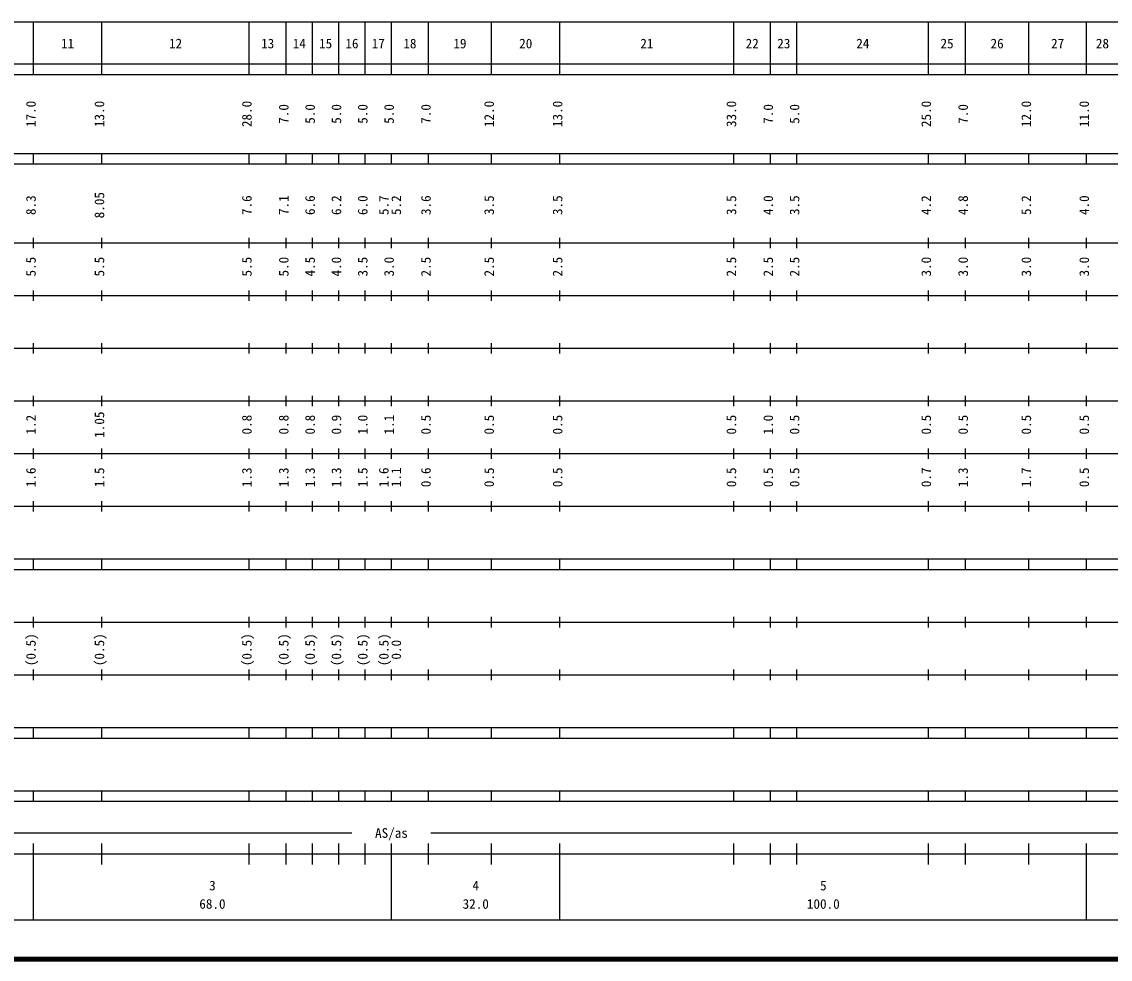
# Model space of a CAD drawing. Units: millimetres on the paper, enlarged 1000 times. Extents: x 40000 to 680000, y 20000 to 380000.
# Drawn here: x 265800 to 472481, y 20000 to 198000 of the extents above; entities that cross this region are included whole.
import ezdxf
from ezdxf.enums import TextEntityAlignment as Align

# ---------------------------------------------------------------- set-up
doc = ezdxf.new("R2010")
doc.units = ezdxf.units.MM
doc.header["$LTSCALE"] = 1000
doc.layers.add('M-TTL', color=2, linetype='Continuous', lineweight=140)
doc.layers.add('M-TTL-BAND', color=7, linetype='Continuous', lineweight=25)
doc.styles.add('ＭＳ ゴシック', font='')
doc.styles.get('ＭＳ ゴシック').set_extended_font_data('MS Gothic')

msp = doc.modelspace()

# ---------------------------------------------------------------- linework, layer by layer
at = {"layer": 'M-TTL'}
msp.add_line((40000, 20000), (680000, 20000), dxfattribs=at)
at = {"layer": 'M-TTL-BAND'}
for p, q in [((68000, 198000), (579000, 198000)), ((268000, 188000), (268000, 198000)), ((281000, 188000), (281000, 198000)), ((309000, 188000), (309000, 198000)), ((316000, 188000), (316000, 198000)), ((321000, 188000), (321000, 198000)), ((326000, 188000), (326000, 198000)), ((331000, 188000), (331000, 198000)), ((336000, 188000), (336000, 198000)), ((343000, 188000), (343000, 198000)), ((355000, 188000), (355000, 198000)), ((368000, 188000), (368000, 198000)), ((401000, 188000), (401000, 198000)), ((408000, 188000), (408000, 198000)), ((413000, 188000), (413000, 198000)), ((438000, 188000), (438000, 198000)), ((445000, 188000), (445000, 198000)), ((457000, 188000), (457000, 198000)), ((468000, 188000), (468000, 198000)), ((40000, 190000), (579000, 190000)), ((40000, 188000), (579000, 188000)), ((40000, 173000), (579000, 173000)), ((268000, 171000), (268000, 173000)), ((281000, 171000), (281000, 173000)), ((309000, 171000), (309000, 173000)), ((316000, 171000), (316000, 173000)), ((321000, 171000), (321000, 173000)), ((326000, 171000), (326000, 173000)), ((331000, 171000), (331000, 173000)), ((336000, 171000), (336000, 173000)), ((343000, 171000), (343000, 173000)), ((355000, 171000), (355000, 173000)), ((368000, 171000), (368000, 173000)), ((401000, 171000), (401000, 173000)), ((408000, 171000), (408000, 173000)), ((413000, 171000), (413000, 173000)), ((438000, 171000), (438000, 173000)), ((445000, 171000), (445000, 173000)), ((457000, 171000), (457000, 173000)), ((468000, 171000), (468000, 173000)), ((40000, 171000), (579000, 171000)), ((40000, 156000), (579000, 156000)), ((268000, 155000), (268000, 157000)), ((281000, 155000), (281000, 157000)), ((309000, 155000), (309000, 157000)), ((316000, 155000), (316000, 157000)), ((321000, 155000), (321000, 157000)), ((326000, 155000), (326000, 157000)), ((331000, 155000), (331000, 157000)), ((336000, 155000), (336000, 157000)), ((343000, 155000), (343000, 157000)), ((355000, 155000), (355000, 157000)), ((368000, 155000), (368000, 157000)), ((401000, 155000), (401000, 157000)), ((408000, 155000), (408000, 157000)), ((413000, 155000), (413000, 157000)), ((438000, 155000), (438000, 157000)), ((445000, 155000), (445000, 157000)), ((457000, 155000), (457000, 157000)), ((468000, 155000), (468000, 157000)), ((268000, 145000), (268000, 147000)), ((281000, 145000), (281000, 147000)), ((309000, 145000), (309000, 147000)), ((316000, 145000), (316000, 147000)), ((321000, 145000), (321000, 147000)), ((326000, 145000), (326000, 147000)), ((331000, 145000), (331000, 147000)), ((336000, 145000), (336000, 147000)), ((343000, 145000), (343000, 147000)), ((355000, 145000), (355000, 147000)), ((368000, 145000), (368000, 147000)), ((401000, 145000), (401000, 147000)), ((408000, 145000), (408000, 147000)), ((413000, 145000), (413000, 147000)), ((438000, 145000), (438000, 147000)), ((445000, 145000), (445000, 147000)), ((457000, 145000), (457000, 147000)), ((468000, 145000), (468000, 147000)), ((46000, 146000), (579000, 146000)), ((268000, 135000), (268000, 137000)), ((281000, 135000), (281000, 137000)), ((309000, 135000), (309000, 137000)), ((316000, 135000), (316000, 137000)), ((321000, 135000), (321000, 137000)), ((326000, 135000), (326000, 137000)), ((331000, 135000), (331000, 137000)), ((336000, 135000), (336000, 137000)), ((343000, 135000), (343000, 137000)), ((355000, 135000), (355000, 137000)), ((368000, 135000), (368000, 137000)), ((401000, 135000), (401000, 137000)), ((408000, 135000), (408000, 137000)), ((413000, 135000), (413000, 137000)), ((438000, 135000), (438000, 137000)), ((445000, 135000), (445000, 137000)), ((457000, 135000), (457000, 137000)), ((468000, 135000), (468000, 137000)), ((52000, 136000), (579000, 136000)), ((268000, 125000), (268000, 127000)), ((281000, 125000), (281000, 127000)), ((309000, 125000), (309000, 127000)), ((316000, 125000), (316000, 127000)), ((321000, 125000), (321000, 127000)), ((326000, 125000), (326000, 127000)), ((331000, 125000), (331000, 127000)), ((336000, 125000), (336000, 127000)), ((343000, 125000), (343000, 127000)), ((355000, 125000), (355000, 127000)), ((368000, 125000), (368000, 127000)), ((401000, 125000), (401000, 127000)), ((408000, 125000), (408000, 127000)), ((413000, 125000), (413000, 127000)), ((438000, 125000), (438000, 127000)), ((445000, 125000), (445000, 127000)), ((457000, 125000), (457000, 127000)), ((468000, 125000), (468000, 127000)), ((46000, 126000), (579000, 126000)), ((52000, 116000), (579000, 116000)), ((268000, 115000), (268000, 117000)), ((281000, 115000), (281000, 117000)), ((309000, 115000), (309000, 117000)), ((316000, 115000), (316000, 117000)), ((321000, 115000), (321000, 117000)), ((326000, 115000), (326000, 117000)), ((331000, 115000), (331000, 117000)), ((336000, 115000), (336000, 117000)), ((343000, 115000), (343000, 117000)), ((355000, 115000), (355000, 117000)), ((368000, 115000), (368000, 117000)), ((401000, 115000), (401000, 117000)), ((408000, 115000), (408000, 117000)), ((413000, 115000), (413000, 117000)), ((438000, 115000), (438000, 117000)), ((445000, 115000), (445000, 117000)), ((457000, 115000), (457000, 117000)), ((468000, 115000), (468000, 117000)), ((46000, 106000), (579000, 106000)), ((268000, 105000), (268000, 107000)), ((281000, 105000), (281000, 107000)), ((309000, 105000), (309000, 107000)), ((316000, 105000), (316000, 107000)), ((321000, 105000), (321000, 107000)), ((326000, 105000), (326000, 107000)), ((331000, 105000), (331000, 107000)), ((336000, 105000), (336000, 107000)), ((343000, 105000), (343000, 107000)), ((355000, 105000), (355000, 107000)), ((368000, 105000), (368000, 107000)), ((401000, 105000), (401000, 107000)), ((408000, 105000), (408000, 107000)), ((413000, 105000), (413000, 107000)), ((438000, 105000), (438000, 107000)), ((445000, 105000), (445000, 107000)), ((457000, 105000), (457000, 107000)), ((468000, 105000), (468000, 107000)), ((40000, 96000), (579000, 96000)), ((268000, 94000), (268000, 96000)), ((281000, 94000), (281000, 96000)), ((309000, 94000), (309000, 96000)), ((316000, 94000), (316000, 96000)), ((321000, 94000), (321000, 96000)), ((326000, 94000), (326000, 96000)), ((331000, 94000), (331000, 96000)), ((336000, 94000), (336000, 96000)), ((343000, 94000), (343000, 96000)), ((355000, 94000), (355000, 96000)), ((368000, 94000), (368000, 96000)), ((401000, 94000), (401000, 96000)), ((408000, 94000), (408000, 96000)), ((413000, 94000), (413000, 96000)), ((438000, 94000), (438000, 96000)), ((445000, 94000), (445000, 96000)), ((457000, 94000), (457000, 96000)), ((468000, 94000), (468000, 96000)), ((40000, 94000), (579000, 94000)), ((268000, 83000), (268000, 85000)), ((281000, 83000), (281000, 85000)), ((309000, 83000), (309000, 85000)), ((316000, 83000), (316000, 85000)), ((321000, 83000), (321000, 85000)), ((326000, 83000), (326000, 85000)), ((331000, 83000), (331000, 85000)), ((336000, 83000), (336000, 85000)), ((343000, 83000), (343000, 85000)), ((355000, 83000), (355000, 85000)), ((368000, 83000), (368000, 85000)), ((401000, 83000), (401000, 85000)), ((408000, 83000), (408000, 85000)), ((413000, 83000), (413000, 85000)), ((438000, 83000), (438000, 85000)), ((445000, 83000), (445000, 85000)), ((457000, 83000), (457000, 85000)), ((468000, 83000), (468000, 85000)), ((49000, 84000), (579000, 84000)), ((268000, 73000), (268000, 75000)), ((281000, 73000), (281000, 75000)), ((309000, 73000), (309000, 75000)), ((316000, 73000), (316000, 75000)), ((321000, 73000), (321000, 75000)), ((326000, 73000), (326000, 75000)), ((331000, 73000), (331000, 75000)), ((336000, 73000), (336000, 75000)), ((343000, 73000), (343000, 75000)), ((355000, 73000), (355000, 75000)), ((368000, 73000), (368000, 75000)), ((401000, 73000), (401000, 75000)), ((408000, 73000), (408000, 75000)), ((413000, 73000), (413000, 75000)), ((438000, 73000), (438000, 75000)), ((445000, 73000), (445000, 75000)), ((457000, 73000), (457000, 75000)), ((468000, 73000), (468000, 75000)), ((40000, 74000), (579000, 74000)), ((40000, 64000), (579000, 64000)), ((268000, 62000), (268000, 64000)), ((281000, 62000), (281000, 64000)), ((309000, 62000), (309000, 64000)), ((316000, 62000), (316000, 64000)), ((321000, 62000), (321000, 64000)), ((326000, 62000), (326000, 64000)), ((331000, 62000), (331000, 64000)), ((336000, 62000), (336000, 64000)), ((343000, 62000), (343000, 64000)), ((355000, 62000), (355000, 64000)), ((368000, 62000), (368000, 64000)), ((401000, 62000), (401000, 64000)), ((408000, 62000), (408000, 64000)), ((413000, 62000), (413000, 64000)), ((438000, 62000), (438000, 64000)), ((445000, 62000), (445000, 64000)), ((457000, 62000), (457000, 64000)), ((468000, 62000), (468000, 64000)), ((40000, 62000), (579000, 62000)), ((40000, 52000), (579000, 52000)), ((268000, 50000), (268000, 52000)), ((281000, 50000), (281000, 52000)), ((309000, 50000), (309000, 52000)), ((316000, 50000), (316000, 52000)), ((321000, 50000), (321000, 52000)), ((326000, 50000), (326000, 52000)), ((331000, 50000), (331000, 52000)), ((336000, 50000), (336000, 52000)), ((343000, 50000), (343000, 52000)), ((355000, 50000), (355000, 52000)), ((368000, 50000), (368000, 52000)), ((401000, 50000), (401000, 52000)), ((408000, 50000), (408000, 52000)), ((413000, 50000), (413000, 52000)), ((438000, 50000), (438000, 52000)), ((445000, 50000), (445000, 52000)), ((457000, 50000), (457000, 52000)), ((468000, 50000), (468000, 52000)), ((40000, 50000), (579000, 50000)), ((71000, 44000), (328500, 44000)), ((343500, 44000), (565000, 44000)), ((268000, 27500), (268000, 42000)), ((281000, 38000), (281000, 42000)), ((309000, 38000), (309000, 42000)), ((316000, 38000), (316000, 42000)), ((321000, 38000), (321000, 42000)), ((326000, 38000), (326000, 42000)), ((331000, 38000), (331000, 42000)), ((336000, 27500), (336000, 42000)), ((343000, 38000), (343000, 42000)), ((355000, 38000), (355000, 42000)), ((368000, 27500), (368000, 42000)), ((401000, 38000), (401000, 42000)), ((408000, 38000), (408000, 42000)), ((413000, 38000), (413000, 42000)), ((438000, 38000), (438000, 42000)), ((445000, 38000), (445000, 42000)), ((457000, 38000), (457000, 42000)), ((468000, 27500), (468000, 42000)), ((40000, 40000), (579000, 40000)), ((68000, 27500), (579000, 27500))]:
    msp.add_line(p, q, dxfattribs=at)

# ---------------------------------------------------------------- texts
at = {"layer": 'M-TTL-BAND', "style": 'ＭＳ ゴシック'}
for s, p in [('11', (274500, 192405)), ('12', (295000, 192405)), ('13', (312500, 192405)), ('14', (318500, 192405)), ('15', (323500, 192405)), ('16', (328500, 192405)), ('17', (333500, 192405)), ('18', (339500, 192405)), ('19', (349000, 192405)), ('20', (361500, 192405)), ('21', (384500, 192405)), ('22', (404500, 192405)), ('23', (410500, 192405)), ('24', (425500, 192405)), ('25', (441500, 192405)), ('26', (451000, 192405)), ('27', (462500, 192405)), ('28', (471000, 192405)), ('AS/as', (336000, 42500)), ('3', (302000, 32523)), ('4', (352000, 32523)), ('5', (418000, 32523)), ('68.0', (302000, 29033)), ('32.0', (352000, 29033)), ('100.0', (418000, 29033))]:
    msp.add_text(s, height=1833, dxfattribs=at).set_placement(p, align=Align.BOTTOM_CENTER)
for s, p in [('17.0', (269000, 180500)), ('13.0', (282000, 180500)), ('28.0', (310000, 180500)), ('7.0', (317000, 180500)), ('5.0', (322000, 180500)), ('5.0', (327000, 180500)), ('5.0', (332000, 180500)), ('5.0', (337000, 180500)), ('7.0', (344000, 180500)), ('12.0', (356000, 180500)), ('13.0', (369000, 180500)), ('33.0', (402000, 180500)), ('7.0', (409000, 180500)), ('5.0', (414000, 180500)), ('25.0', (439000, 180500)), ('7.0', (446000, 180500)), ('12.0', (458000, 180500)), ('11.0', (469000, 180500)), ('8.05', (282000, 163174)), ('8.3', (269000, 163174)), ('7.6', (310000, 163174)), ('7.1', (317000, 163174)), ('6.6', (322000, 163174)), ('6.2', (327000, 163174)), ('6.0', (332000, 163174)), ('5.7', (336000, 163174)), ('5.2', (338370, 163174)), ('3.6', (344000, 163174)), ('3.5', (356000, 163174)), ('3.5', (369000, 163174)), ('3.5', (402000, 163174)), ('4.0', (409000, 163174)), ('3.5', (414000, 163174)), ('4.2', (439000, 163174)), ('4.8', (446000, 163174)), ('5.2', (458000, 163174)), ('4.0', (469000, 163174)), ('5.5', (269000, 151500)), ('5.5', (282000, 151500)), ('5.5', (310000, 151500)), ('5.0', (317000, 151500)), ('4.5', (322000, 151500)), ('4.0', (327000, 151500)), ('3.5', (332000, 151500)), ('3.0', (337000, 151500)), ('2.5', (344000, 151500)), ('2.5', (356000, 151500)), ('2.5', (369000, 151500)), ('2.5', (402000, 151500)), ('2.5', (409000, 151500)), ('2.5', (414000, 151500)), ('3.0', (439000, 151500)), ('3.0', (446000, 151500)), ('3.0', (458000, 151500)), ('3.0', (469000, 151500)), ('1.2', (269000, 121500)), ('1.05', (282000, 121500)), ('0.8', (310000, 121500)), ('0.8', (317000, 121500)), ('0.8', (322000, 121500)), ('0.9', (327000, 121500)), ('1.0', (332000, 121500)), ('1.1', (337000, 121500)), ('0.5', (344000, 121500)), ('0.5', (356000, 121500)), ('0.5', (369000, 121500)), ('0.5', (402000, 121500)), ('1.0', (409000, 121500)), ('0.5', (414000, 121500)), ('0.5', (439000, 121500)), ('0.5', (446000, 121500)), ('0.5', (458000, 121500)), ('0.5', (469000, 121500)), ('1.6', (269000, 111500)), ('1.5', (282000, 111500)), ('1.3', (310000, 111500)), ('1.3', (317000, 111500)), ('1.3', (322000, 111500)), ('1.3', (327000, 111500)), ('1.5', (332000, 111500)), ('1.6', (336000, 111500)), ('1.1', (338370, 111500)), ('0.6', (344000, 111500)), ('0.5', (356000, 111500)), ('0.5', (369000, 111500)), ('0.5', (402000, 111500)), ('0.5', (409000, 111500)), ('0.5', (414000, 111500)), ('0.7', (439000, 111500)), ('1.3', (446000, 111500)), ('1.7', (458000, 111500)), ('0.5', (469000, 111500)), ('(0.5)', (269000, 78764)), ('(0.5)', (282000, 78764)), ('(0.5)', (310000, 78764)), ('(0.5)', (317000, 78764)), ('(0.5)', (322000, 78764)), ('(0.5)', (327000, 78764)), ('(0.5)', (332000, 78764)), ('(0.5)', (336000, 78764)), ('0.0', (338370, 78764))]:
    msp.add_text(s, height=1833, rotation=90, dxfattribs=at).set_placement(p, align=Align.BOTTOM_CENTER)

doc.saveas('drawing.dxf')
